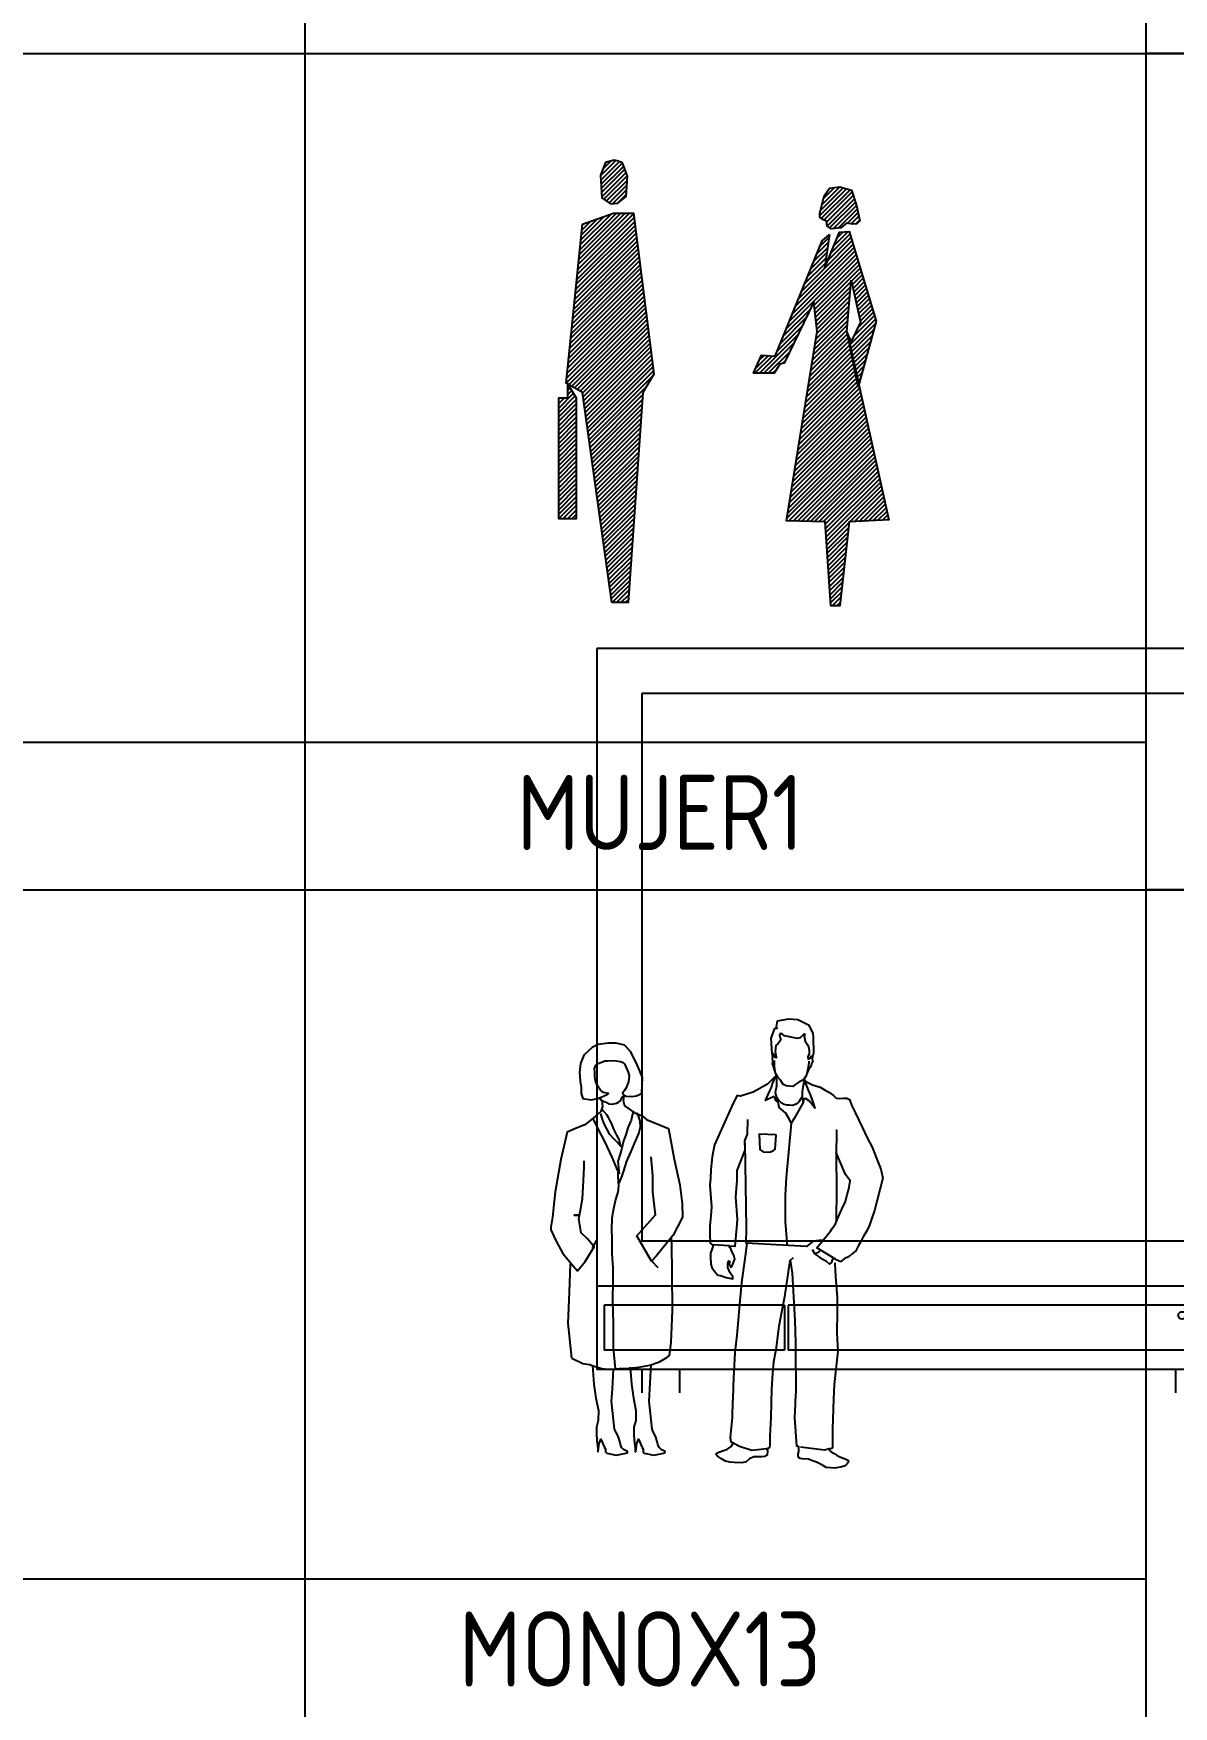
# Model space of a CAD drawing. Header units: millimetres. Extents: x 2198.5 to 2287.8, y 1208.8 to 1298.1.
# Drawn here: x 2278.02 to 2282.57, y 1254.5 to 1261.18 of the extents above; entities that cross this region are included whole.
import ezdxf

# ---------------------------------------------------------------- set-up
doc = ezdxf.new("R2010")
doc.units = ezdxf.units.MM
doc.layers.add('2', color=7, linetype='Continuous')
doc.layers.add('ESCALAS', color=204, linetype='Continuous')
doc.styles.add('ARCHQUICK', font='ARCHQUIK.SHX')

# ---------------------------------------------------------------- blocks, each defined once
blk = doc.blocks.new('tv')
for p, q in [((19.1906, 0.1999, 2.89), (16.9888, 0.1999, 2.89)), ((16.9888, 0.1999, 2.89), (16.9888, -2.2001, 2.89)), ((19.1906, -2.2001, 2.89), (19.1906, 0.1999, 2.89)), ((19.0406, 0.0499, 2.89), (17.1388, 0.0499, 2.89)), ((17.1388, 0.0499, 2.89), (17.1388, -1.7729, 2.89)), ((19.0406, -1.7729, 2.89), (19.0406, 0.0499, 2.89)), ((19.0406, -1.7729, 2.89), (17.1388, -1.7729, 2.89)), ((19.1906, -1.9229, 2.89), (16.9888, -1.9229, 2.89)), ((17.6138, -1.9853, 2.89), (17.0138, -1.9853, 2.89)), ((17.0138, -1.9853, 2.89), (17.0138, -2.1353, 2.89)), ((17.6138, -1.9853, 2.89), (17.6138, -2.1353, 2.89)), ((19.1656, -1.9853, 2.89), (17.6263, -1.9853, 2.89)), ((17.6263, -1.9853, 2.89), (17.6263, -2.1353, 2.89)), ((19.1531, -1.9978, 2.89), (19.0281, -1.9978, 2.89)), ((19.0281, -2.1228, 2.89), (19.0281, -1.9978, 2.89)), ((19.1531, -2.1228, 2.89), (19.1531, -1.9978, 2.89)), ((19.1656, -2.1353, 2.89), (19.1656, -1.9853, 2.89)), ((17.6138, -2.1353, 2.89), (17.0138, -2.1353, 2.89)), ((19.1656, -2.1353, 2.89), (17.6263, -2.1353, 2.89)), ((19.1531, -2.1228, 2.89), (19.0281, -2.1228, 2.89)), ((19.1906, -2.2001, 2.89), (16.9888, -2.2001, 2.89)), ((17.1388, -2.2001, 2.89), (17.1388, -2.2773, 2.89)), ((17.2638, -2.2001, 2.89), (17.2638, -2.2773, 2.89)), ((18.9156, -2.2001, 2.89), (18.9156, -2.2773, 2.89)), ((19.0406, -2.2001, 2.89), (19.0406, -2.2773, 2.89))]:
    blk.add_line(p, q)
for centre in [(18.9373, -2.02, 2.89), (18.9727, -2.02, 2.89)]:
    blk.add_circle(centre, 0.0125)
blk = doc.blocks.new('SIMB-E')
blk.add_blockref('tv', (-4.6, 2.675))
blk = doc.blocks.new('*X460')
at = {"color": 0}
for p, q in [((29.0505, 19.4869), (29.1573, 19.5936)), ((29.0528, 19.5068), (29.1435, 19.5975)), ((29.0563, 19.475), (29.171, 19.5898)), ((29.0591, 19.5308), (29.1297, 19.6014)), ((29.0654, 19.5548), (29.1096, 19.599)), ((29.0886, 19.5957), (29.0895, 19.5965)), ((29.067, 19.468), (29.1798, 19.5808)), ((29.0773, 19.4607), (29.1841, 19.5674)), ((29.0793, 19.4449), (29.1884, 19.5541)), ((29.0895, 19.4375), (29.1927, 19.5407)), ((29.1035, 19.4338), (29.197, 19.5273)), ((29.1232, 19.4359), (29.2002, 19.5128)), ((29.1609, 19.4559), (29.2034, 19.4984)), ((29.1758, 19.453), (29.2066, 19.4839)), ((29.193, 19.4526), (29.2098, 19.4694)), ((29.0494, 19.3621), (29.0869, 19.3995)), ((29.0688, 19.2754), (29.1785, 19.3851)), ((29.0813, 19.3055), (29.1744, 19.3987)), ((29.0937, 19.3357), (29.1703, 19.4122)), ((29.1062, 19.3658), (29.1631, 19.4227)), ((29.1187, 19.396), (29.144, 19.4213)), ((28.9171, 19.0353), (29.1992, 19.3173)), ((28.9292, 19.065), (29.195, 19.3309)), ((28.9412, 19.0947), (29.1909, 19.3444)), ((28.9532, 19.1244), (29.1868, 19.358)), ((28.9652, 19.1541), (29.1827, 19.3716)), ((29.0013, 19.2432), (29.0746, 19.3166)), ((29.0133, 19.2729), (29.0777, 19.3373)), ((29.0254, 19.3026), (29.0808, 19.358)), ((29.0374, 19.3323), (29.0838, 19.3788)), ((28.9773, 19.1838), (29.0685, 19.2751)), ((28.9893, 19.2135), (29.0716, 19.2958)), ((29.028, 19.1285), (29.2033, 19.3038)), ((29.0298, 19.1127), (29.2074, 19.2902)), ((29.0317, 19.0968), (29.2115, 19.2767)), ((29.1769, 19.2244), (29.2156, 19.2631)), ((29.1801, 19.2099), (29.2198, 19.2496)), ((29.0335, 19.081), (29.1757, 19.2231)), ((29.0353, 19.0651), (29.1739, 19.2037)), ((29.0372, 19.0493), (29.1722, 19.1843)), ((29.1832, 19.1953), (29.2239, 19.236)), ((29.1863, 19.1808), (29.228, 19.2224)), ((29.1895, 19.1663), (29.2321, 19.2089)), ((29.1926, 19.1517), (29.2362, 19.1953)), ((29.1958, 19.1372), (29.2404, 19.1818)), ((29.0352, 18.9943), (29.167, 19.1261)), ((29.0386, 19.0154), (29.1688, 19.1455)), ((29.039, 19.0334), (29.1705, 19.1649)), ((29.1989, 19.1227), (29.2445, 19.1682)), ((29.2021, 19.1081), (29.2486, 19.1547)), ((29.2052, 19.0936), (29.2527, 19.1411)), ((29.2084, 19.0791), (29.2568, 19.1275)), ((29.2115, 19.0645), (29.261, 19.114)), ((28.8931, 18.9759), (28.996, 19.0789)), ((28.9051, 19.0056), (29.0125, 19.113)), ((29.0216, 18.9099), (29.1601, 19.0485)), ((29.025, 18.931), (29.1619, 19.0679)), ((29.0284, 18.9521), (29.1636, 19.0873)), ((29.0318, 18.9732), (29.1653, 19.1067)), ((29.1707, 18.9707), (29.2733, 19.0733)), ((29.1739, 18.9562), (29.2733, 19.0556)), ((29.1854, 19.003), (29.2692, 19.0869)), ((29.2011, 19.0364), (29.2651, 19.1004)), ((28.809, 18.8565), (28.9632, 19.0106)), ((28.8811, 18.9462), (28.9796, 19.0447)), ((29.0079, 18.8256), (29.1668, 18.9845)), ((29.0113, 18.8467), (29.1639, 18.9992)), ((29.0148, 18.8678), (29.1609, 19.0139)), ((29.0182, 18.8889), (29.1584, 19.0291)), ((29.161, 19.0141), (29.162, 19.015)), ((29.1642, 18.9996), (29.1675, 19.0028)), ((29.1675, 18.9851), (29.1729, 18.9906)), ((29.1771, 18.9417), (29.2666, 19.0312)), ((29.1803, 18.9273), (29.2598, 19.0068)), ((29.1835, 18.9128), (29.2531, 18.9824)), ((28.7913, 18.8565), (28.8603, 18.9254)), ((28.7958, 18.8786), (28.844, 18.9268)), ((28.8095, 18.91), (28.8277, 18.9282)), ((28.8267, 18.8565), (28.9467, 18.9765)), ((28.8444, 18.8565), (28.9303, 18.9424)), ((28.9943, 18.7412), (29.1786, 18.9256)), ((28.9977, 18.7623), (29.1757, 18.9403)), ((29.0011, 18.7834), (29.1727, 18.955)), ((29.0045, 18.8045), (29.1698, 18.9697)), ((29.1867, 18.8983), (29.2463, 18.9579)), ((29.1899, 18.8839), (29.2396, 18.9335)), ((28.862, 18.8565), (28.8772, 18.8717)), ((28.9009, 18.8954), (28.9139, 18.9083)), ((28.9772, 18.6358), (29.1933, 18.8519)), ((28.9806, 18.6569), (29.1904, 18.8666)), ((28.984, 18.678), (29.1875, 18.8814)), ((28.9875, 18.6991), (29.1845, 18.8961)), ((28.9909, 18.7201), (29.1816, 18.9108)), ((29.1931, 18.8694), (29.2329, 18.9091)), ((29.1964, 18.8549), (29.2261, 18.8847)), ((29.1996, 18.8405), (29.2194, 18.8603)), ((28.9602, 18.5303), (29.2124, 18.7826)), ((28.9636, 18.5514), (29.2092, 18.7971)), ((28.967, 18.5725), (29.2022, 18.8077)), ((28.9704, 18.5936), (29.1992, 18.8224)), ((28.9738, 18.6147), (29.1963, 18.8372)), ((29.2028, 18.826), (29.2126, 18.8358)), ((28.9465, 18.446), (29.2253, 18.7247)), ((28.9499, 18.4671), (29.222, 18.7392)), ((28.9533, 18.4882), (29.2188, 18.7537)), ((28.9567, 18.5092), (29.2156, 18.7681)), ((28.9295, 18.3405), (29.2413, 18.6524)), ((28.9329, 18.3616), (29.2381, 18.6668)), ((28.9363, 18.3827), (29.2349, 18.6813)), ((28.9397, 18.4038), (29.2317, 18.6958)), ((28.9431, 18.4249), (29.2285, 18.7102)), ((28.9192, 18.2773), (29.2509, 18.609)), ((28.9226, 18.2984), (29.2477, 18.6234)), ((28.926, 18.3194), (29.2445, 18.6379)), ((28.9267, 18.267), (29.2541, 18.5945)), ((28.9438, 18.2665), (29.2574, 18.58)), ((28.961, 18.266), (29.2606, 18.5656)), ((28.9782, 18.2655), (29.2638, 18.5511)), ((28.9954, 18.265), (29.267, 18.5366)), ((29.0125, 18.2645), (29.2702, 18.5222)), ((29.0297, 18.264), (29.2734, 18.5077)), ((29.0469, 18.2635), (29.2766, 18.4932)), ((29.064, 18.263), (29.2798, 18.4788)), ((29.0724, 18.2537), (29.283, 18.4643)), ((29.0735, 18.2371), (29.2863, 18.4498)), ((29.0747, 18.2206), (29.2895, 18.4354)), ((29.0758, 18.204), (29.2927, 18.4209)), ((29.0769, 18.1874), (29.2959, 18.4064)), ((29.1701, 18.2629), (29.2991, 18.392)), ((29.1888, 18.264), (29.3023, 18.3775)), ((29.2076, 18.2651), (29.3055, 18.363)), ((29.2263, 18.2661), (29.3087, 18.3486)), ((29.2451, 18.2672), (29.3119, 18.3341)), ((29.2638, 18.2683), (29.3152, 18.3196)), ((29.078, 18.1709), (29.1667, 18.2596)), ((29.2825, 18.2694), (29.3184, 18.3052)), ((29.3013, 18.2704), (29.3216, 18.2907)), ((29.32, 18.2715), (29.3248, 18.2762)), ((29.0791, 18.1543), (29.1645, 18.2397)), ((29.0803, 18.1378), (29.1624, 18.2199)), ((29.0814, 18.1212), (29.1603, 18.2001)), ((29.0825, 18.1047), (29.1581, 18.1803)), ((29.0836, 18.0881), (29.156, 18.1605)), ((29.0847, 18.0715), (29.1538, 18.1406)), ((29.0858, 18.055), (29.1517, 18.1208)), ((29.087, 18.0384), (29.1495, 18.101)), ((29.0881, 18.0219), (29.1474, 18.0812)), ((29.0892, 18.0053), (29.1452, 18.0613)), ((29.0903, 17.9887), (29.1431, 18.0415)), ((29.0914, 17.9722), (29.141, 18.0217)), ((29.0926, 17.9556), (29.1388, 18.0019)), ((29.0937, 17.9391), (29.1367, 17.9821)), ((29.0997, 17.9274), (29.1345, 17.9622)), ((29.1174, 17.9274), (29.1324, 17.9424))]:
    blk.add_line(p, q, dxfattribs=at)
blk = doc.blocks.new('MUJER1')
at = {"layer": 'ESCALAS'}
for points in [[(0.291, 1.5685), (0.291, 1.5685), (0.3094, 1.6385), (0.3303, 1.6691), (0.3708, 1.674), (0.4187, 1.6605), (0.4383, 1.5992), (0.4518, 1.5379), (0.4395, 1.5256), (0.4236, 1.5244), (0.3978, 1.5293), (0.3757, 1.5097), (0.3372, 1.5056), (0.3205, 1.517), (0.318, 1.5367), (0.3057, 1.5416), (0.2922, 1.5514), (0.291, 1.5685)], [(0.3297, 1.4835), (0.3096, 1.3472), (0.3698, 1.4928), (0.4082, 1.4956), (0.517, 1.1376), (0.4444, 0.8747), (0.4007, 1.0932), (0.5669, 0.3444), (0.4082, 0.3354), (0.3719, 0), (0.3356, 0), (0.3129, 0.3354), (0.1587, 0.3399), (0.2812, 1.0968), (0.2676, 1.2146), (0.1497, 0.9699), (0.1315, 0.9653), (0.1088, 0.9291), (0.0272, 0.9291), (0.059, 1.0016), (0.1134, 0.9971), (0.3003, 1.4588)], [(0.4172, 1.3007), (0.4535, 1.133), (0.4172, 1.056), (0.3991, 1.0968)]]:
    blk.add_lwpolyline(points, close=True, dxfattribs=at)
at = {"layer": 'ESCALAS', "color": 7}
blk.add_blockref('*X460', (-28.7589, -17.9274), dxfattribs=at)
blk = doc.blocks.new('MONOX13')
at = {"layer": 'ESCALAS'}
for p, q in [((0.3494, 1.53), (0.3466, 1.5413)), ((0.3439, 1.4752), (0.3452, 1.4855)), ((0.3518, 1.448), (0.3439, 1.4752)), ((0.3452, 1.4855), (0.349, 1.5031)), ((0.349, 1.5031), (0.3497, 1.5175)), ((0.3497, 1.5175), (0.3494, 1.53)), ((0.4512, 1.4795), (0.4505, 1.46)), ((0.4538, 1.499), (0.4512, 1.4795)), ((0.4593, 1.5292), (0.4538, 1.499)), ((0.3563, 1.4316), (0.3518, 1.448)), ((0.3588, 1.4169), (0.3563, 1.4316)), ((0.4505, 1.46), (0.4544, 1.4371)), ((0.4544, 1.4371), (0.4544, 1.4371)), ((0.4544, 1.4371), (0.4544, 1.4371))]:
    blk.add_line(p, q, dxfattribs=at)
for points in [[(0.3304, 1.6315), (0.3271, 1.6945), (0.3408, 1.7328), (0.344, 1.7341), (0.3505, 1.7341), (0.3486, 1.74), (0.3518, 1.7627), (0.3967, 1.7718), (0.4331, 1.7692), (0.4753, 1.7471), (0.4929, 1.714), (0.4942, 1.6958), (0.4955, 1.6361), (0.4909, 1.6127)], [(0.3655, 1.7146), (0.3635, 1.7127), (0.3603, 1.7062), (0.3629, 1.6958), (0.3655, 1.688), (0.3551, 1.6724), (0.3447, 1.6646), (0.3421, 1.6406), (0.3466, 1.6192), (0.3466, 1.6153), (0.3421, 1.6166), (0.341, 1.6195)], [(0.3655, 1.7146), (0.3772, 1.7049), (0.3915, 1.7023), (0.4305, 1.6939), (0.4441, 1.6971), (0.4584, 1.712), (0.461, 1.7101), (0.4591, 1.7023), (0.4623, 1.6815), (0.4727, 1.6659), (0.476, 1.6601), (0.4786, 1.6458), (0.4779, 1.6315), (0.4734, 1.6192), (0.474, 1.6107), (0.4799, 1.6127)], [(0.341, 1.6195), (0.3357, 1.6312), (0.3302, 1.6304), (0.3302, 1.6234), (0.3318, 1.6179), (0.3302, 1.6124), (0.3318, 1.6038), (0.3318, 1.5976), (0.3302, 1.5905), (0.3365, 1.5851), (0.3405, 1.5811)], [(0.4776, 1.6028), (0.4769, 1.5965), (0.475, 1.5788), (0.4677, 1.5464), (0.459, 1.5317), (0.4504, 1.5247), (0.4379, 1.5186), (0.4218, 1.5071), (0.4139, 1.5014), (0.3991, 1.5022), (0.3873, 1.5037), (0.3744, 1.5095), (0.3712, 1.5152), (0.3645, 1.5258), (0.3539, 1.5387), (0.3456, 1.5522), (0.3415, 1.5666), (0.3402, 1.5845), (0.3403, 1.6043), (0.3403, 1.6043), (0.3403, 1.6043)], [(0.4906, 1.6203), (0.4899, 1.6195), (0.4907, 1.6109), (0.493, 1.5991), (0.4875, 1.5921), (0.4867, 1.5866), (0.4852, 1.5796), (0.482, 1.5765), (0.4781, 1.5772), (0.475, 1.5788)], [(0.4899, 1.6195), (0.4899, 1.6195), (0.4907, 1.6203), (0.4848, 1.621), (0.4816, 1.613), (0.4775, 1.6155)], [(0.3482, 1.5464), (0.3125, 1.5106), (0.2544, 1.4783), (0.2047, 1.4624), (0.1982, 1.4634), (0.1893, 1.4636), (0.1893, 1.4636), (0.1893, 1.4636), (0.1691, 1.4229), (0.1456, 1.3698), (0.1005, 1.2686), (0.0957, 1.2484), (0.0911, 1.2199), (0.0879, 1.1946), (0.0862, 1.1677), (0.0842, 1.1347), (0.0819, 1.1068), (0.089, 1.0201), (0.0851, 0.9842), (0.0818, 0.9451), (0.0811, 0.908), (0.0829, 0.8748), (0.0922, 0.8687), (0.0953, 0.8642), (0.0951, 0.8653), (0.0893, 0.8499), (0.0841, 0.8355), (0.0838, 0.8189), (0.0863, 0.7913), (0.0891, 0.7782), (0.1038, 0.7576), (0.114, 0.7477), (0.124, 0.746), (0.1474, 0.7376), (0.173, 0.7328), (0.174, 0.7405), (0.1628, 0.7572), (0.1542, 0.7783), (0.1536, 0.7947), (0.1565, 0.8052), (0.1616, 0.8027), (0.1609, 0.7966), (0.1593, 0.7911), (0.1648, 0.7806), (0.1673, 0.7793), (0.1712, 0.7853), (0.1767, 0.7978), (0.1818, 0.811), (0.177, 0.8267), (0.1713, 0.8392), (0.1636, 0.8568), (0.1601, 0.8593), (0.1604, 0.8644), (0.1828, 0.8637), (0.1914, 0.9516), (0.1927, 0.9709), (0.185, 1.0595), (0.1883, 1.0934), (0.1909, 1.1271), (0.1909, 1.1271), (0.1909, 1.1271), (0.1909, 1.1271), (0.1909, 1.1271), (0.1906, 1.165), (0.2222, 1.247), (0.2222, 1.247), (0.2222, 1.247), (0.2213, 1.2835), (0.2328, 1.3104), (0.234, 1.3691), (0.234, 1.3691)], [(0.3555, 1.4344), (0.3454, 1.4453), (0.3416, 1.4572), (0.3378, 1.461), (0.3035, 1.4453), (0.3155, 1.4714), (0.322, 1.4833), (0.3286, 1.4969), (0.3313, 1.5094), (0.3434, 1.5397), (0.3434, 1.5397)], [(0.3414, 1.5633), (0.3343, 1.5854)], [(0.4805, 1.577), (0.4688, 1.5536)], [(0.4593, 1.5292), (0.4644, 1.5131), (0.475, 1.4862), (0.4839, 1.4656), (0.4912, 1.4429), (0.4973, 1.4259), (0.5014, 1.415), (0.4902, 1.4297), (0.4781, 1.4442), (0.4637, 1.4526), (0.4592, 1.4506), (0.4563, 1.4462), (0.4544, 1.4371)], [(0.4593, 1.5279), (0.468, 1.5198), (0.4917, 1.5083), (0.5224, 1.4989), (0.5429, 1.4864), (0.5573, 1.479), (0.5759, 1.4655), (0.5858, 1.4549), (0.6005, 1.4535), (0.6156, 1.4541), (0.629, 1.4541), (0.6396, 1.4493), (0.6495, 1.4243), (0.6619, 1.3976), (0.6919, 1.3354), (0.7101, 1.2963), (0.7299, 1.2581), (0.7465, 1.2177), (0.7653, 1.1702), (0.7729, 1.1349), (0.7396, 1.0055), (0.7293, 0.9757), (0.7199, 0.9466), (0.7093, 0.9248), (0.6939, 0.9011), (0.6845, 0.8826), (0.6762, 0.8659), (0.6646, 0.8451), (0.6511, 0.8342), (0.6379, 0.8224), (0.6178, 0.8132), (0.6036, 0.8007)], [(0.4123, 1.4248), (0.3986, 1.4271), (0.3902, 1.4264), (0.3784, 1.4287), (0.3668, 1.4364), (0.355, 1.4486), (0.3493, 1.4569)], [(0.4061, 1.3547), (0.3998, 1.3695), (0.385, 1.3949), (0.3575, 1.4181)], [(0.4544, 1.4371), (0.4188, 1.3738), (0.4061, 1.3547), (0.3871, 1.1372), (0.3828, 1.0675), (0.3828, 0.9619), (0.3892, 0.8795), (0.3892, 0.8689)], [(0.4505, 1.46), (0.4441, 1.45), (0.437, 1.4398), (0.4268, 1.4305), (0.4123, 1.4248)], [(0.5308, 0.8879), (0.4949, 0.8837), (0.4674, 0.8626), (0.2264, 0.8753), (0.2286, 0.9365), (0.2222, 1.2745)], [(0.5879, 1.3273), (0.5879, 1.3273), (0.5858, 1.2217), (0.5858, 1.2217), (0.5858, 1.2217), (0.5879, 1.0949), (0.5879, 1.0949), (0.5879, 1.0949), (0.5879, 1.0949), (0.5879, 1.0949), (0.5862, 0.9599)], [(0.5834, 0.811), (0.5096, 0.857), (0.5641, 0.9232), (0.5709, 0.9344), (0.5831, 0.953), (0.5934, 0.9757), (0.6095, 1.0109), (0.6233, 1.042), (0.6301, 1.0696), (0.6365, 1.0907), (0.6428, 1.1245), (0.6238, 1.1499), (0.6238, 1.1499), (0.6238, 1.1499), (0.5865, 1.237)], [(0.2298, 0.8751), (0.2297, 0.8746), (0.2196, 0.8035), (0.2079, 0.7179), (0.2004, 0.6301), (0.1898, 0.5074), (0.1814, 0.4385), (0.1777, 0.3632), (0.1743, 0.3049), (0.1736, 0.2466), (0.1736, 0.2466)], [(0.1604, 0.8644), (0.0922, 0.8687)], [(0.401, 0.8056), (0.3799, 0.6605), (0.3579, 0.5432), (0.3455, 0.4487), (0.3364, 0.4013), (0.3315, 0.3555), (0.3278, 0.2904), (0.3264, 0.2382), (0.3252, 0.1775)], [(0.401, 0.8056), (0.4039, 0.8069), (0.4165, 0.8181)], [(0.402, 0.8085), (0.4109, 0.7559), (0.4214, 0.5668), (0.4241, 0.4784), (0.4242, 0.405), (0.425, 0.3277), (0.425, 0.2734), (0.425, 0.2734)], [(0.6036, 0.8007), (0.5764, 0.8136), (0.5725, 0.8139), (0.5696, 0.8046), (0.5674, 0.7973), (0.5629, 0.7934), (0.5603, 0.7912), (0.5481, 0.8027), (0.5328, 0.8105), (0.5165, 0.822), (0.5011, 0.8323), (0.4925, 0.8481)], [(0.5243, 0.8478), (0.5183, 0.8419), (0.5116, 0.8368), (0.5048, 0.8336), (0.5004, 0.831)], [(0.5815, 0.7966), (0.5815, 0.7924), (0.5836, 0.7415), (0.5901, 0.6581), (0.59, 0.6007), (0.5892, 0.5155), (0.5929, 0.4434), (0.586, 0.3844), (0.5782, 0.3104), (0.576, 0.2527), (0.576, 0.2527)], [(0.5759, 0.2527), (0.5711, 0.1341), (0.5718, 0.0861), (0.5711, 0.0621), (0.5707, 0.0554), (0.5593, 0.0537), (0.5603, 0.0474), (0.5659, 0.0418), (0.5778, 0.0355), (0.5905, 0.0268), (0.6004, 0.0216), (0.6221, 0.0133), (0.635, 0.0066), (0.6336, -0.0027), (0.6294, -0.0074), (0.6294, -0.0074), (0.6224, -0.0144), (0.6095, -0.0177), (0.5809, -0.024), (0.5464, -0.0209), (0.5352, -0.0144), (0.5244, -0.0074), (0.5076, 0.0001), (0.4923, 0.0061), (0.4755, 0.0131), (0.4507, 0.0136), (0.4391, 0.0159), (0.4349, 0.0252), (0.4346, 0.0344), (0.4372, 0.0437), (0.4372, 0.0437), (0.4367, 0.0611), (0.4292, 0.065), (0.4208, 0.1791), (0.4236, 0.2321), (0.425, 0.2734)], [(0.3252, 0.1775), (0.3252, 0.1775), (0.3252, 0.1775), (0.3252, 0.1775), (0.3209, 0.1061), (0.3218, 0.0834), (0.3213, 0.0693), (0.3206, 0.059), (0.316, 0.0565), (0.3091, 0.0541), (0.3107, 0.0544), (0.316, 0.0565), (0.3091, 0.0541), (0.3123, 0.0463), (0.3103, 0.0278), (0.3019, 0.023), (0.2899, 0.0223), (0.2808, 0.0223), (0.2578, 0.0212), (0.2404, 0.0136), (0.2264, 0.0019), (0.2094, -0.0023), (0.1793, -0.001), (0.161, 0.0009), (0.1447, 0.004), (0.1282, 0.0138), (0.1123, 0.0243), (0.1057, 0.0324), (0.1105, 0.0374), (0.1321, 0.0464), (0.1495, 0.0517), (0.167, 0.0633), (0.1745, 0.076), (0.1745, 0.076), (0.1765, 0.0763), (0.1765, 0.0763), (0.1765, 0.0763), (0.1765, 0.0763), (0.1663, 0.0803), (0.1637, 0.0992), (0.1727, 0.1789), (0.1736, 0.2466), (0.1736, 0.2466)], [(0.3091, 0.0541), (0.2492, 0.0465), (0.2002, 0.0628), (0.1749, 0.0759)], [(0.5593, 0.0537), (0.5403, 0.049), (0.4433, 0.0602)]]:
    blk.add_lwpolyline(points, dxfattribs=at)
blk.add_lwpolyline([(0.3469, 1.3083), (0.2793, 1.3104), (0.2814, 1.2491), (0.2941, 1.2407), (0.3215, 1.2386), (0.3363, 1.2449), (0.3427, 1.2512)], close=True, dxfattribs=at)
blk = doc.blocks.new('*X443')
at = {"color": 0}
for p, q in [((29.5485, 19.6313), (29.6098, 19.6926)), ((29.5495, 19.6146), (29.6229, 19.6881)), ((29.5504, 19.5979), (29.6358, 19.6833)), ((29.5514, 19.5812), (29.6408, 19.6706)), ((29.5523, 19.5644), (29.6458, 19.6579)), ((29.5574, 19.6579), (29.5909, 19.6914)), ((29.5533, 19.5477), (29.6507, 19.6452)), ((29.5618, 19.5385), (29.6557, 19.6324)), ((29.5721, 19.5312), (29.6554, 19.6145)), ((29.5825, 19.5239), (29.6542, 19.5956)), ((29.5969, 19.5207), (29.653, 19.5767)), ((29.6163, 19.5224), (29.6518, 19.5579)), ((29.4533, 19.218), (29.6848, 19.4494)), ((29.4554, 19.2377), (29.6828, 19.4652)), ((29.4574, 19.2574), (29.6809, 19.4809)), ((29.4595, 19.2771), (29.6645, 19.4822)), ((29.4615, 19.2968), (29.6468, 19.4822)), ((29.4635, 19.3166), (29.6292, 19.4822)), ((29.4656, 19.3363), (29.6115, 19.4822)), ((29.4676, 19.356), (29.5903, 19.4786)), ((29.4697, 19.3757), (29.5629, 19.469)), ((29.4717, 19.3954), (29.5356, 19.4594)), ((29.4738, 19.4152), (29.5083, 19.4497)), ((29.4452, 19.1391), (29.6927, 19.3866)), ((29.4472, 19.1588), (29.6907, 19.4023)), ((29.4493, 19.1785), (29.6887, 19.418)), ((29.4513, 19.1983), (29.6868, 19.4337)), ((29.4758, 19.4349), (29.481, 19.4401)), ((29.437, 19.0602), (29.7005, 19.3237)), ((29.4391, 19.0799), (29.6986, 19.3395)), ((29.4411, 19.0997), (29.6966, 19.3552)), ((29.4431, 19.1194), (29.6946, 19.3709)), ((29.4288, 18.9813), (29.7084, 19.2609)), ((29.4309, 19.0011), (29.7064, 19.2766)), ((29.4329, 19.0208), (29.7045, 19.2923)), ((29.435, 19.0405), (29.7025, 19.308)), ((29.4186, 18.8827), (29.7182, 19.1823)), ((29.4207, 18.9025), (29.7163, 19.198)), ((29.4227, 18.9222), (29.7143, 19.2138)), ((29.4248, 18.9419), (29.7123, 19.2295)), ((29.4268, 18.9616), (29.7104, 19.2452)), ((29.4105, 18.8039), (29.7261, 19.1195)), ((29.4125, 18.8236), (29.7241, 19.1352)), ((29.4146, 18.8433), (29.7222, 19.1509)), ((29.4166, 18.863), (29.7202, 19.1666)), ((29.4214, 18.7971), (29.728, 19.1038)), ((29.4328, 18.7908), (29.73, 19.0881)), ((29.4441, 18.7845), (29.732, 19.0723)), ((29.4555, 18.7782), (29.7339, 19.0566)), ((29.4669, 18.7719), (29.7359, 19.0409)), ((29.4766, 18.7639), (29.7379, 19.0252)), ((29.4787, 18.7484), (29.7398, 19.0095)), ((29.4809, 18.7328), (29.7418, 18.9938)), ((29.483, 18.7173), (29.7438, 18.9781)), ((29.4852, 18.7018), (29.7457, 18.9624)), ((29.4874, 18.6863), (29.7477, 18.9466)), ((29.4895, 18.6708), (29.7497, 18.9309)), ((29.4917, 18.6553), (29.7516, 18.9152)), ((29.4938, 18.6397), (29.7536, 18.8995)), ((29.496, 18.6242), (29.7556, 18.8838)), ((29.4982, 18.6087), (29.7575, 18.8681)), ((29.5003, 18.5932), (29.7595, 18.8524)), ((29.4165, 18.7922), (29.4202, 18.796)), ((29.4165, 18.7745), (29.427, 18.785)), ((29.5025, 18.5777), (29.7559, 18.8311)), ((29.5046, 18.5622), (29.7293, 18.7869)), ((29.3802, 18.7029), (29.4405, 18.7631)), ((29.3802, 18.6852), (29.4472, 18.7522)), ((29.3802, 18.7206), (29.4028, 18.7432)), ((29.3802, 18.7382), (29.3851, 18.7432)), ((29.3802, 18.6675), (29.4527, 18.7401)), ((29.3802, 18.6498), (29.4527, 18.7224)), ((29.4165, 18.7568), (29.4337, 18.7741)), ((29.5068, 18.5466), (29.7165, 18.7564)), ((29.509, 18.5311), (29.7152, 18.7374)), ((29.5111, 18.5156), (29.7139, 18.7184)), ((29.3802, 18.6322), (29.4527, 18.7047)), ((29.3802, 18.6145), (29.4527, 18.687)), ((29.3802, 18.5968), (29.4527, 18.6694)), ((29.3802, 18.5791), (29.4527, 18.6517)), ((29.5133, 18.5001), (29.7126, 18.6994)), ((29.5154, 18.4846), (29.7112, 18.6804)), ((29.5176, 18.4691), (29.7099, 18.6614)), ((29.3802, 18.5615), (29.4527, 18.634)), ((29.3802, 18.5438), (29.4527, 18.6163)), ((29.3802, 18.5261), (29.4527, 18.5987)), ((29.3802, 18.5084), (29.4527, 18.581)), ((29.5198, 18.4535), (29.7086, 18.6424)), ((29.5219, 18.438), (29.7073, 18.6234)), ((29.5241, 18.4225), (29.7059, 18.6044)), ((29.5262, 18.407), (29.7046, 18.5854)), ((29.3802, 18.4907), (29.4527, 18.5633)), ((29.3802, 18.4731), (29.4527, 18.5456)), ((29.3802, 18.4554), (29.4527, 18.5279)), ((29.5284, 18.3915), (29.7033, 18.5664)), ((29.5306, 18.376), (29.702, 18.5474)), ((29.5327, 18.3604), (29.7007, 18.5284)), ((29.3802, 18.4377), (29.4527, 18.5103)), ((29.3802, 18.42), (29.4527, 18.4926)), ((29.3802, 18.4024), (29.4527, 18.4749)), ((29.3802, 18.3847), (29.4527, 18.4572)), ((29.5349, 18.3449), (29.6993, 18.5094)), ((29.537, 18.3294), (29.698, 18.4904)), ((29.5392, 18.3139), (29.6967, 18.4714)), ((29.5414, 18.2984), (29.6954, 18.4524)), ((29.3802, 18.367), (29.4527, 18.4396)), ((29.3802, 18.3493), (29.4527, 18.4219)), ((29.3802, 18.3316), (29.4527, 18.4042)), ((29.3802, 18.314), (29.4527, 18.3865)), ((29.5435, 18.2828), (29.694, 18.4334)), ((29.5457, 18.2673), (29.6927, 18.4144)), ((29.5478, 18.2518), (29.6914, 18.3954)), ((29.3802, 18.2963), (29.4527, 18.3689)), ((29.3802, 18.2786), (29.4527, 18.3512)), ((29.382, 18.2628), (29.4527, 18.3335)), ((29.3997, 18.2628), (29.4527, 18.3158)), ((29.55, 18.2363), (29.6901, 18.3764)), ((29.5522, 18.2208), (29.6887, 18.3574)), ((29.5543, 18.2053), (29.6874, 18.3384)), ((29.5565, 18.1897), (29.6861, 18.3194)), ((29.4174, 18.2628), (29.4527, 18.2981)), ((29.4351, 18.2628), (29.4527, 18.2805)), ((29.5586, 18.1742), (29.6848, 18.3004)), ((29.5608, 18.1587), (29.6835, 18.2814)), ((29.563, 18.1432), (29.6821, 18.2624)), ((29.5651, 18.1277), (29.6808, 18.2434)), ((29.5673, 18.1122), (29.6795, 18.2244)), ((29.5694, 18.0966), (29.6782, 18.2054)), ((29.5716, 18.0811), (29.6768, 18.1864)), ((29.5738, 18.0656), (29.6755, 18.1674)), ((29.5759, 18.0501), (29.6742, 18.1484)), ((29.5781, 18.0346), (29.6729, 18.1294)), ((29.5802, 18.0191), (29.6716, 18.1104)), ((29.5824, 18.0035), (29.6702, 18.0914)), ((29.5846, 17.988), (29.6689, 18.0724)), ((29.5867, 17.9725), (29.6676, 18.0534)), ((29.5889, 17.957), (29.6663, 18.0344)), ((29.5911, 17.9415), (29.6649, 18.0154)), ((29.5944, 17.9271), (29.6636, 17.9964)), ((29.6121, 17.9271), (29.6623, 17.9774)), ((29.6297, 17.9271), (29.661, 17.9584)), ((29.6474, 17.9271), (29.6596, 17.9394))]:
    blk.add_line(p, q, dxfattribs=at)
blk = doc.blocks.new('HOMBRE3')
at = {"layer": 'ESCALAS'}
for points in [[(0.2721, 1.7674), (0.2373, 1.7571), (0.218, 1.707), (0.2232, 1.617), (0.2579, 1.5925), (0.2873, 1.5951), (0.321, 1.6221), (0.3261, 1.7031), (0.3055, 1.7559), (0.285, 1.7636)], [(0.2627, -0.0003), (0.1459, 0.8393), (0.0801, 0.8758), (0.1459, 1.511), (0.2701, 1.5548), (0.3504, 1.5548), (0.4308, 0.9123), (0.3869, 0.8393), (0.3285, -0.0003)], [(0.0862, 0.8747), (0.0862, 0.8158), (0.0499, 0.8158), (0.0499, 0.3354), (0.1224, 0.3354), (0.1224, 0.8158)]]:
    blk.add_lwpolyline(points, close=True, dxfattribs=at)
at = {"layer": 'ESCALAS', "color": 7}
blk.add_blockref('*X443', (-29.3303, -17.9274), dxfattribs=at)
blk = doc.blocks.new('MONOX4')
at = {"layer": 'ESCALAS'}
blk.add_lwpolyline([(0.2991, 1.4409), (0.3115, 1.4341), (0.3338, 1.4323), (0.353, 1.4354), (0.3703, 1.4429), (0.374, 1.4478), (0.3764, 1.5079), (0.3546, 1.5629), (0.3286, 1.6124), (0.3044, 1.6371), (0.2716, 1.6451), (0.2413, 1.6457), (0.1992, 1.6406), (0.1763, 1.6288), (0.1429, 1.5978), (0.1294, 1.5638), (0.1257, 1.5285), (0.1276, 1.4939), (0.1314, 1.4685), (0.1314, 1.4444), (0.1383, 1.4246), (0.1723, 1.4191), (0.1971, 1.424), (0.2119, 1.4303), (0.2354, 1.4408), (0.241, 1.4439), (0.2205, 1.4482), (0.2094, 1.4575), (0.1957, 1.4779), (0.1895, 1.4952), (0.1864, 1.5113), (0.1858, 1.5286), (0.1851, 1.5441), (0.19, 1.5583), (0.1962, 1.5627), (0.2104, 1.5683), (0.2265, 1.5745), (0.2389, 1.5745), (0.2575, 1.5758), (0.2717, 1.5745), (0.289, 1.5721), (0.2989, 1.5678), (0.3051, 1.5628), (0.3194, 1.5301), (0.3232, 1.5152), (0.3207, 1.4905), (0.3109, 1.4669), (0.3047, 1.4564), (0.2967, 1.4465)], close=True, dxfattribs=at)
for points in [[(0.2076, 1.4265), (0.2144, 1.4166), (0.2169, 1.3931), (0.2108, 1.3721), (0.1879, 1.3529), (0.1465, 1.3194), (0.1094, 1.3051), (0.0754, 1.2902), (0.0508, 1.1806), (0.0281, 1.0519), (0.0178, 0.951), (0.0104, 0.9107), (0.011, 0.9002), (0.0321, 0.8551), (0.0588, 0.805), (0.1004, 0.7556), (0.1171, 0.7364), (0.1474, 0.7736), (0.1838, 0.8324), (0.1571, 0.8639), (0.1317, 0.8874), (0.123, 0.9443), (0.1248, 0.9586), (0.1038, 0.9579), (0.1254, 0.9567), (0.1371, 1.0236), (0.1407, 1.0972), (0.1431, 1.1498), (0.1436, 1.1758)], [(0.2063, 1.4259), (0.2101, 1.4197), (0.2206, 1.4142), (0.2348, 1.408), (0.2435, 1.4031), (0.2565, 1.4019), (0.267, 1.4044), (0.2738, 1.4056), (0.2806, 1.4093), (0.2868, 1.4143), (0.2911, 1.4223), (0.2961, 1.4304), (0.3016, 1.436)], [(0.3022, 1.4354), (0.2992, 1.4162), (0.3042, 1.4007), (0.3091, 1.3927), (0.3438, 1.3692), (0.3748, 1.355), (0.3934, 1.3408), (0.4157, 1.331), (0.4441, 1.3199), (0.4801, 1.3051), (0.5038, 1.1826), (0.5262, 1.0799), (0.535, 1.0056), (0.5363, 0.9506), (0.4999, 0.8781), (0.432, 0.7945), (0.4128, 0.7746), (0.3545, 0.8754), (0.4293, 0.9597), (0.4186, 1.0519), (0.4185, 1.1156), (0.4109, 1.1911)], [(0.2689, 0.3446), (0.2606, 0.4285), (0.2611, 0.4872), (0.261, 0.5299), (0.2578, 0.6141), (0.2601, 0.7032), (0.26, 0.7478), (0.255, 0.8053), (0.2561, 0.8672), (0.2548, 0.9019), (0.256, 0.9446), (0.2591, 0.9724), (0.2695, 1.017), (0.28, 1.051), (0.2824, 1.0758), (0.2799, 1.1123), (0.2792, 1.1327), (0.2693, 1.1587), (0.255, 1.1896), (0.2283, 1.2496), (0.1991, 1.3034), (0.1805, 1.3423)], [(0.2914, 1.2317), (0.2772, 1.249), (0.2604, 1.2651), (0.2468, 1.2806), (0.2338, 1.3034), (0.2238, 1.3238), (0.2158, 1.3461), (0.2108, 1.364)], [(0.2902, 1.2336), (0.284, 1.2602), (0.2747, 1.2787), (0.2629, 1.3016), (0.2535, 1.3257), (0.2461, 1.3375), (0.2411, 1.3486), (0.2337, 1.3597), (0.2145, 1.3814)], [(0.3395, 1.3735), (0.3309, 1.3382), (0.3185, 1.3067), (0.3099, 1.28), (0.3013, 1.2553), (0.2945, 1.2262), (0.2872, 1.2027), (0.2779, 1.1729), (0.2842, 1.1234)], [(0.2836, 1.0857), (0.2941, 1.1111), (0.3021, 1.1358), (0.3138, 1.1748), (0.3317, 1.2132), (0.3446, 1.2448), (0.3619, 1.2845), (0.3693, 1.3111), (0.3674, 1.3346), (0.3612, 1.355), (0.3543, 1.3674)], [(0.0942, 0.3867), (0.1388, 0.3664), (0.1654, 0.3615), (0.1883, 0.3535), (0.2143, 0.3467), (0.2502, 0.3424), (0.283, 0.3462), (0.322, 0.3475), (0.3616, 0.3519), (0.4055, 0.36), (0.4444, 0.3724), (0.4735, 0.3904), (0.484, 0.3985), (0.4913, 0.4505), (0.4961, 0.5792), (0.4958, 0.7277), (0.4944, 0.8422), (0.4931, 0.8707)], [(0.177, 0.8281), (0.1943, 0.8591)], [(0.0942, 0.3867), (0.0803, 0.5266), (0.0845, 0.651), (0.0898, 0.7642)], [(0.4128, 0.7759), (0.4376, 0.7493)], [(0.1767, 0.3575), (0.1828, 0.2832), (0.191, 0.2275), (0.201, 0.1786), (0.1998, 0.1378), (0.1924, 0.1111), (0.1924, 0.0864), (0.1943, 0.0585), (0.1968, 0.0381), (0.1981, 0.0227), (0.1981, 0.014), (0.2, 0.014), (0.2043, 0.0468), (0.2104, 0.0635), (0.2253, 0.0301), (0.229, 0.0233), (0.2291, 0.0128), (0.234, 0.0085), (0.2718, -0.0007), (0.3052, 0.0061), (0.3163, 0.0092), (0.3169, 0.0142), (0.312, 0.0167), (0.3015, 0.0228), (0.2934, 0.0302), (0.2884, 0.042), (0.2859, 0.0544), (0.2791, 0.076), (0.2716, 0.0902), (0.2654, 0.1038), (0.2535, 0.2152), (0.2565, 0.2629), (0.2604, 0.3436)], [(0.3269, 0.3518), (0.3326, 0.2832), (0.3407, 0.2275), (0.3507, 0.1786), (0.3495, 0.1378), (0.3421, 0.1111), (0.3422, 0.0864), (0.3441, 0.0585), (0.3466, 0.0381), (0.3479, 0.0227), (0.3479, 0.014), (0.3497, 0.014), (0.354, 0.0468), (0.3602, 0.0635), (0.3751, 0.0301), (0.3788, 0.0233), (0.3788, 0.0128), (0.3838, 0.0085), (0.4215, -0.0007), (0.4549, 0.0061), (0.4661, 0.0092), (0.4667, 0.0142), (0.4617, 0.0167), (0.4512, 0.0228), (0.4431, 0.0302), (0.4382, 0.042), (0.4357, 0.0544), (0.4288, 0.076), (0.4214, 0.0902), (0.4152, 0.1038), (0.4032, 0.2152), (0.4063, 0.2629), (0.411, 0.3619)]]:
    blk.add_lwpolyline(points, dxfattribs=at)

msp = doc.modelspace()

# ---------------------------------------------------------------- linework, layer by layer
for points in [[(2282.4627, 1264.44), (2287.7891, 1264.44), (2287.7891, 1261.0987), (2282.4627, 1261.0987)], [(2282.4627, 1261.0987), (2287.7891, 1261.0987), (2287.7891, 1257.7574), (2282.4627, 1257.7574)]]:
    msp.add_lwpolyline(points, close=True)
msp.add_lwpolyline([(2282.4627, 1254.4161), (2282.4627, 1257.7574), (2287.7891, 1257.7574), (2287.7891, 1254.4161)])
at = {"layer": '2', "color": 4}
for p, q in [((2279.1027, 1244.3921), (2279.1027, 1267.7813)), ((2282.4627, 1237.7095), (2282.4627, 1267.7813)), ((2275.7427, 1261.0987), (2279.1027, 1261.0987)), ((2279.1027, 1261.0987), (2282.4627, 1261.0987)), ((2275.7427, 1258.3469), (2279.1027, 1258.3469)), ((2279.1027, 1258.3469), (2282.4627, 1258.3469)), ((2275.7427, 1257.7574), (2279.1027, 1257.7574)), ((2279.1027, 1257.7574), (2282.4627, 1257.7574)), ((2275.7427, 1255.0056), (2279.1027, 1255.0056)), ((2279.1027, 1255.0056), (2282.4627, 1255.0056))]:
    msp.add_line(p, q, dxfattribs=at)

# ---------------------------------------------------------------- block references
for name, p in [('HOMBRE3', (2280.0645, 1258.9053)), ('MUJER1', (2280.8671, 1258.8916)), ('MONOX13', (2280.6375, 1255.4709)), ('MONOX4', (2280.0734, 1255.4995))]:
    msp.add_blockref(name, p)
at = {"layer": '2', "xscale": 1.200000000000003, "yscale": 1.200000000000003, "zscale": 1.200000000000003}
msp.add_blockref('SIMB-E', (2265.4011, 1255.2715), dxfattribs=at)

# ---------------------------------------------------------------- texts
at = {"layer": '2', "style": 'ARCHQUICK'}
for s, p in [('MUJER1', (2279.9478, 1257.9164)), ('MONOX13', (2279.7168, 1254.5751))]:
    msp.add_text(s, height=0.3, dxfattribs=at).set_placement(p)

doc.saveas('drawing.dxf')
